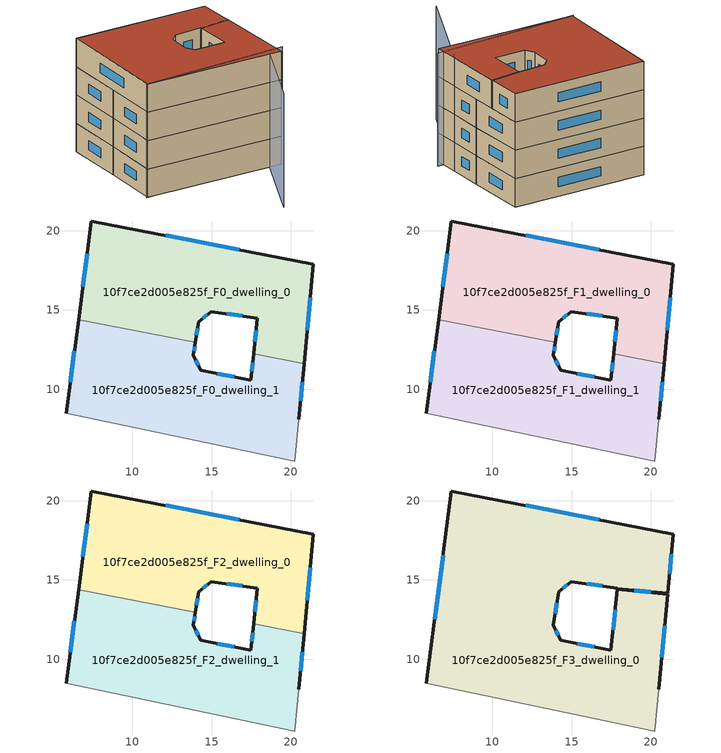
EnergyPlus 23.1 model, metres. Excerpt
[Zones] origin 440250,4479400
10f7ce2d005e825f_F0_dwelling_0
 floor ground (EU_floor_Construction): 21.41,17.88 20.84,11.61 17.66,12.23 17.89,14.49 15,14.9 14.19,14.27 13.98,12.95 6.61,14.39 7.43,20.61 z0
 wall outside (EU_wall_Construction): 13.98,12.95 14.19,14.27 15,14.9 17.89,14.49 17.66,12.23 / 20.84,11.61 21.41,17.88 7.43,20.61 6.61,14.39 z0:3
 wall to 10f7ce2d005e825f_F0_dwelling_1 (EU_wall_Construction): 17.66,12.23 20.84,11.61 / 6.61,14.39 13.98,12.95 z0:3
 window (EU_Window_Construction): 17.82,13.73 17.74,12.98 / 15.97,14.76 16.92,14.62 / 14.46,14.48 14.73,14.69 / 14.05,13.39 14.12,13.83 / 7.16,18.53 6.89,16.47 / 16.74,18.79 12.1,19.69 / 21.03,13.71 21.22,15.78 z1:2
10f7ce2d005e825f_F0_dwelling_1
 floor ground (EU_floor_Construction): 20.84,11.61 20.51,8.1 20.26,5.47 5.84,8.48 6.61,14.39 13.98,12.95 13.86,12.15 14.31,11.19 17.49,10.58 17.66,12.23 z0
 wall outside (EU_wall_Construction): 17.66,12.23 17.49,10.58 14.31,11.19 13.86,12.15 13.98,12.95 / 20.51,8.1 20.84,11.61 / 6.61,14.39 5.84,8.48 z0:3
 wall adiabatic (EU_wall_Construction): 5.84,8.48 20.26,5.47 20.51,8.1 z0:3
 window (EU_Window_Construction): 13.9,12.42 13.94,12.68 / 14.16,11.51 14.01,11.83 / 16.43,10.79 15.38,10.99 / 17.6,11.68 17.55,11.13 / 20.62,9.28 20.73,10.44 / 6.36,12.41 6.1,10.45 z1:2
10f7ce2d005e825f_F1_dwelling_0
 floor to 10f7ce2d005e825f_F0_dwelling_0 (EU_floor_Construction): 21.41,17.88 20.84,11.61 17.66,12.23 17.89,14.49 15,14.9 14.19,14.27 13.98,12.95 6.61,14.39 7.43,20.61 z3
 wall outside (EU_wall_Construction): 13.98,12.95 14.19,14.27 15,14.9 17.89,14.49 17.66,12.23 / 20.84,11.61 21.41,17.88 7.43,20.61 6.61,14.39 z3:6
 wall to 10f7ce2d005e825f_F1_dwelling_1 (EU_wall_Construction): 17.66,12.23 20.84,11.61 / 6.61,14.39 13.98,12.95 z3:6
 window (EU_Window_Construction): 17.82,13.73 17.74,12.98 / 15.97,14.76 16.92,14.62 / 14.46,14.48 14.73,14.69 / 14.05,13.39 14.12,13.83 / 7.16,18.53 6.89,16.47 / 16.74,18.79 12.1,19.69 / 21.03,13.71 21.22,15.78 z4:5
10f7ce2d005e825f_F1_dwelling_1
 floor to 10f7ce2d005e825f_F0_dwelling_1 (EU_floor_Construction): 20.84,11.61 20.51,8.1 20.25,5.47 5.84,8.48 6.61,14.39 13.98,12.95 13.86,12.15 14.31,11.19 17.49,10.58 17.66,12.23 z3
 wall outside (EU_wall_Construction): 17.66,12.23 17.49,10.58 14.31,11.19 13.86,12.15 13.98,12.95 / 20.51,8.1 20.84,11.61 / 6.61,14.39 5.84,8.48 z3:6
 wall adiabatic (EU_wall_Construction): 5.84,8.48 20.26,5.47 20.51,8.1 z3:6
 window (EU_Window_Construction): 13.9,12.42 13.94,12.68 / 14.16,11.51 14.01,11.83 / 16.43,10.79 15.38,10.99 / 17.6,11.68 17.55,11.13 / 20.62,9.28 20.73,10.44 / 6.36,12.41 6.1,10.45 z4:5
10f7ce2d005e825f_F2_dwelling_0
 floor to 10f7ce2d005e825f_F1_dwelling_0 (EU_floor_Construction): 21.41,17.88 20.84,11.61 17.66,12.23 17.89,14.49 15,14.9 14.19,14.27 13.98,12.95 6.61,14.39 7.43,20.61 z6
 wall outside (EU_wall_Construction): 13.98,12.95 14.19,14.27 15,14.9 17.89,14.49 17.66,12.23 / 20.84,11.61 21.41,17.88 7.43,20.61 6.61,14.39 z6:9
 wall to 10f7ce2d005e825f_F2_dwelling_1 (EU_wall_Construction): 17.66,12.23 20.84,11.61 / 6.61,14.39 13.98,12.95 z6:9
 window (EU_Window_Construction): 17.82,13.73 17.74,12.98 / 15.97,14.76 16.92,14.62 / 14.46,14.48 14.73,14.69 / 14.05,13.39 14.12,13.83 / 7.16,18.53 6.89,16.47 / 16.74,18.79 12.1,19.69 / 21.03,13.71 21.22,15.78 z7:8
 roof outside (EU_roof_Construction): 21.07,14.11 21.07,14.16 17.89,14.45 17.89,14.49 17.88,14.4 z9
10f7ce2d005e825f_F2_dwelling_1
 floor to 10f7ce2d005e825f_F1_dwelling_1 (EU_floor_Construction): 20.84,11.61 20.51,8.1 20.25,5.47 5.84,8.48 6.61,14.39 13.98,12.95 13.86,12.15 14.31,11.19 17.49,10.58 17.66,12.23 z6
 wall outside (EU_wall_Construction): 17.66,12.23 17.49,10.58 14.31,11.19 13.86,12.15 13.98,12.95 / 20.51,8.1 20.84,11.61 / 6.61,14.39 5.84,8.48 z6:9
 wall adiabatic (EU_wall_Construction): 5.84,8.48 20.26,5.47 20.51,8.1 z6:9
 window (EU_Window_Construction): 13.9,12.42 13.94,12.68 / 14.16,11.51 14.01,11.83 / 16.43,10.79 15.38,10.99 / 17.6,11.68 17.55,11.13 / 20.62,9.28 20.73,10.44 / 6.36,12.41 6.1,10.45 z7:8
10f7ce2d005e825f_F3_dwelling_0
 floor to 10f7ce2d005e825f_F2_dwelling_0 (EU_floor_Construction): 21.41,17.88 21.07,14.16 17.89,14.45 17.89,14.49 15,14.9 14.19,14.27 13.98,12.95 6.61,14.39 7.43,20.61 z9; 21.07,14.11 20.84,11.61 17.66,12.23 17.88,14.4 z9
 floor to 10f7ce2d005e825f_F2_dwelling_1 (EU_floor_Construction): 20.84,11.61 20.51,8.1 20.25,5.47 5.84,8.48 6.61,14.39 13.98,12.95 13.86,12.15 14.31,11.19 17.49,10.58 17.66,12.23 z9
 wall outside (EU_wall_Construction): 21.07,14.16 21.41,17.88 7.43,20.61 5.84,8.48 / 21.07,14.16 17.89,14.45 / 20.51,8.1 21.07,14.11 17.88,14.4 17.49,10.58 14.31,11.19 13.86,12.15 14.19,14.27 15,14.9 17.89,14.49 17.89,14.45 z9:12
 wall adiabatic (EU_wall_Construction): 5.84,8.48 20.26,5.47 20.51,8.1 z9:12
 window (EU_Window_Construction): 6.9,16.55 6.37,12.53 / 16.74,18.79 12.1,19.69 / 21.19,15.4 21.3,16.63 / 20.01,14.26 18.95,14.35 / 15.97,14.76 16.92,14.62 / 14.46,14.48 14.73,14.69 / 13.97,12.86 14.08,13.56 / 14.16,11.51 14.01,11.83 / 16.43,10.79 15.38,10.99 / 17.75,13.13 17.62,11.86 / 20,14.21 18.95,14.3 / 20.7,10.11 20.88,12.1 z10:11
 roof outside (EU_roof_Construction): 20.26,5.47 20.51,8.1 21.07,14.11 17.88,14.4 17.49,10.58 14.31,11.19 13.86,12.15 14.19,14.27 15,14.9 17.89,14.49 17.89,14.45 21.07,14.16 21.41,17.88 7.43,20.61 5.84,8.48 z12
shading: 14.16,-1.74 20.51,8.1 / 5.74,8.5 20.97,6.2 z0:12
[Building]
EU S2 Campaign: North Axis=0; Terrain=City; Solar Distribution=FullExterior
[Site:Location]
Madrid: Latitude=40.5; Longitude=-3.5; Time Zone=1; Elevation=609
[SizingPeriod:WeatherFileDays]
AnnualSizingPeriod: Begin Month=1; Begin Day of Month=1; End Month=12; End Day of Month=31; Day of Week for Start Day=Monday; Use Weather File Daylight Saving Period=No; Use Weather File Rain and Snow Indicators=No
[MATERIAL]
EU_InternalMass_Material: Roughness=MediumRough; Thickness=0.1; Conductivity=1; Density=1800; Specific Heat=900; Thermal Absorptance=0.9; Solar Absorptance=0.7; Visible Absorptance=0.7
[MATERIAL:NOMASS] Roughness=MediumRough; Thermal Absorptance=0.9; Solar Absorptance=0.7; Visible Absorptance=0.7
Name | Thermal Resistance
EU_wall_NoMass | 0.459673
EU_roof_NoMass | 0.495815
EU_floor_NoMass | 0.788942
[WINDOWMATERIAL:SIMPLEGLAZINGSYSTEM]
EU_Window_SimpleGlazing: UFactor=4.26103; Solar Heat Gain Coefficient=0.85; Visible Transmittance=0.85
[CONSTRUCTION]
EU_wall_Construction: EU_wall_NoMass
EU_roof_Construction: EU_roof_NoMass
EU_floor_Construction: EU_floor_NoMass
EU_InternalMass_Construction: EU_InternalMass_Material
EU_Window_Construction: EU_Window_SimpleGlazing
[ZONE] Type=1; Multiplier=1; Ceiling Height=autocalculate; Floor Area=autocalculate; Part of Total Floor Area=Yes
Name | Volume
10f7ce2d005e825f_F0_dwelling_0; 10f7ce2d005e825f_F1_dwelling_0; 10f7ce2d005e825f_F2_dwelling_0 | 246.662
10f7ce2d005e825f_F3_dwelling_0 | 492.844
10f7ce2d005e825f_F0_dwelling_1; 10f7ce2d005e825f_F1_dwelling_1; 10f7ce2d005e825f_F2_dwelling_1 | 246.671
[INTERNALMASS] Construction=EU_InternalMass_Construction
Name | Zone or ZoneList | Surface Area
10f7ce2d005e825f_F0_dwelling_0_EU_InternalMass | 10f7ce2d005e825f_F0_dwelling_0 | 82.2205
10f7ce2d005e825f_F0_dwelling_1_EU_InternalMass | 10f7ce2d005e825f_F0_dwelling_1 | 82.2238
10f7ce2d005e825f_F1_dwelling_0_EU_InternalMass | 10f7ce2d005e825f_F1_dwelling_0 | 82.2205
10f7ce2d005e825f_F1_dwelling_1_EU_InternalMass | 10f7ce2d005e825f_F1_dwelling_1 | 82.2238
10f7ce2d005e825f_F2_dwelling_0_EU_InternalMass | 10f7ce2d005e825f_F2_dwelling_0 | 82.2205
10f7ce2d005e825f_F2_dwelling_1_EU_InternalMass | 10f7ce2d005e825f_F2_dwelling_1 | 82.2238
10f7ce2d005e825f_F3_dwelling_0_EU_InternalMass | 10f7ce2d005e825f_F3_dwelling_0 | 164.285
[OTHEREQUIPMENT] Fuel Type=Electricity; Design Level Calculation Method=Watts/Area; Power per Zone Floor Area=1; Fraction Latent=0; Fraction Radiant=0; Fraction Lost=0; Carbon Dioxide Generation Rate=0; EndUse Subcategory=EU_Step8_InternalGains
Name | Zone or ZoneList or Space or SpaceList | Schedule
EU_Step8_InternalGain_10f7ce2d005e825f_F0_dwelling_0_f000 | 10f7ce2d005e825f_F0_dwelling_0 | EU_Step8_GainSchedule_10f7ce2d005e825f_F0_dwelling_0_f000
EU_Step8_InternalGain_10f7ce2d005e825f_F0_dwelling_1_f000 | 10f7ce2d005e825f_F0_dwelling_1 | EU_Step8_GainSchedule_10f7ce2d005e825f_F0_dwelling_1_f000
EU_Step8_InternalGain_10f7ce2d005e825f_F1_dwelling_0_f000 | 10f7ce2d005e825f_F1_dwelling_0 | EU_Step8_GainSchedule_10f7ce2d005e825f_F1_dwelling_0_f000
EU_Step8_InternalGain_10f7ce2d005e825f_F1_dwelling_1_f000 | 10f7ce2d005e825f_F1_dwelling_1 | EU_Step8_GainSchedule_10f7ce2d005e825f_F1_dwelling_1_f000
EU_Step8_InternalGain_10f7ce2d005e825f_F2_dwelling_0_f000 | 10f7ce2d005e825f_F2_dwelling_0 | EU_Step8_GainSchedule_10f7ce2d005e825f_F2_dwelling_0_f000
EU_Step8_InternalGain_10f7ce2d005e825f_F2_dwelling_1_f000 | 10f7ce2d005e825f_F2_dwelling_1 | EU_Step8_GainSchedule_10f7ce2d005e825f_F2_dwelling_1_f000
EU_Step8_InternalGain_10f7ce2d005e825f_F3_dwelling_0_f000 | 10f7ce2d005e825f_F3_dwelling_0 | EU_Step8_GainSchedule_10f7ce2d005e825f_F3_dwelling_0_f000
[ZONEVENTILATION:DESIGNFLOWRATE] Schedule=EU_AlwaysOn; Design Flow Rate Calculation Method=AirChanges/Hour; Air Changes per Hour=0.719161; Ventilation Type=Natural; Fan Pressure Rise=0; Fan Total Efficiency=1; Constant Term Coefficient=1; Temperature Term Coefficient=0; Velocity Term Coefficient=0; Velocity Squared Term Coefficient=0; Minimum Indoor Temperature=-100; Maximum Indoor Temperature=100; Delta Temperature=-100; Minimum Outdoor Temperature=-100; Maximum Outdoor Temperature=100; Maximum Wind Speed=40
Name | Zone or ZoneList or Space or SpaceList
EU_ConstantAir_10f7ce2d005e825f_F0_dwelling_0 | 10f7ce2d005e825f_F0_dwelling_0
EU_ConstantAir_10f7ce2d005e825f_F0_dwelling_1 | 10f7ce2d005e825f_F0_dwelling_1
EU_ConstantAir_10f7ce2d005e825f_F1_dwelling_0 | 10f7ce2d005e825f_F1_dwelling_0
EU_ConstantAir_10f7ce2d005e825f_F1_dwelling_1 | 10f7ce2d005e825f_F1_dwelling_1
EU_ConstantAir_10f7ce2d005e825f_F2_dwelling_0 | 10f7ce2d005e825f_F2_dwelling_0
EU_ConstantAir_10f7ce2d005e825f_F2_dwelling_1 | 10f7ce2d005e825f_F2_dwelling_1
EU_ConstantAir_10f7ce2d005e825f_F3_dwelling_0 | 10f7ce2d005e825f_F3_dwelling_0
[HVACTEMPLATE:THERMOSTAT] Constant Heating Setpoint=20; Constant Cooling Setpoint=50
EU_HeatOnly_10f7ce2d005e825f_F0_dwelling_0; EU_HeatOnly_10f7ce2d005e825f_F0_dwelling_1; EU_HeatOnly_10f7ce2d005e825f_F1_dwelling_0; EU_HeatOnly_10f7ce2d005e825f_F1_dwelling_1; EU_HeatOnly_10f7ce2d005e825f_F2_dwelling_0; EU_HeatOnly_10f7ce2d005e825f_F2_dwelling_1; EU_HeatOnly_10f7ce2d005e825f_F3_dwelling_0
[HVACTEMPLATE:ZONE:IDEALLOADSAIRSYSTEM] System Availability Schedule=EU_AlwaysOn; Maximum Heating Supply Air Temperature=50; Minimum Cooling Supply Air Temperature=13; Maximum Heating Supply Air Humidity Ratio=0.0156; Minimum Cooling Supply Air Humidity Ratio=0.0077; Heating Limit=NoLimit; Cooling Limit=NoLimit; Heating Availability Schedule=EU_AlwaysOn; Cooling Availability Schedule=EU_CoolingOff; Dehumidification Control Type=ConstantSensibleHeatRatio; Cooling Sensible Heat Ratio=0.7; Dehumidification Setpoint=60; Humidification Control Type=None; Humidification Setpoint=30; Outdoor Air Method=None; Outdoor Air Flow Rate per Person=0.00944; Outdoor Air Flow Rate per Zone Floor Area=0; Outdoor Air Flow Rate per Zone=0; Demand Controlled Ventilation Type=None; Outdoor Air Economizer Type=NoEconomizer; Heat Recovery Type=None; Sensible Heat Recovery Effectiveness=0.7; Latent Heat Recovery Effectiveness=0.65
Name | Template Thermostat
10f7ce2d005e825f_F0_dwelling_0 | EU_HeatOnly_10f7ce2d005e825f_F0_dwelling_0
10f7ce2d005e825f_F0_dwelling_1 | EU_HeatOnly_10f7ce2d005e825f_F0_dwelling_1
10f7ce2d005e825f_F1_dwelling_0 | EU_HeatOnly_10f7ce2d005e825f_F1_dwelling_0
10f7ce2d005e825f_F1_dwelling_1 | EU_HeatOnly_10f7ce2d005e825f_F1_dwelling_1
10f7ce2d005e825f_F2_dwelling_0 | EU_HeatOnly_10f7ce2d005e825f_F2_dwelling_0
10f7ce2d005e825f_F2_dwelling_1 | EU_HeatOnly_10f7ce2d005e825f_F2_dwelling_1
10f7ce2d005e825f_F3_dwelling_0 | EU_HeatOnly_10f7ce2d005e825f_F3_dwelling_0
[SIZING:ZONE] Zone Cooling Design Supply Air Temperature Input Method=SupplyAirTemperature; Zone Cooling Design Supply Air Temperature=13; Zone Heating Design Supply Air Temperature Input Method=SupplyAirTemperature; Zone Heating Design Supply Air Temperature=50; Zone Cooling Design Supply Air Humidity Ratio=0.008; Zone Heating Design Supply Air Humidity Ratio=0.008; Cooling Design Air Flow Method=DesignDay; Cooling Design Air Flow Rate=0; Cooling Minimum Air Flow per Zone Floor Area=0.000762; Cooling Minimum Air Flow=0; Cooling Minimum Air Flow Fraction=0.2; Heating Design Air Flow Method=DesignDay; Heating Design Air Flow Rate=0; Heating Maximum Air Flow per Zone Floor Area=0.002032; Heating Maximum Air Flow=0.141576; Heating Maximum Air Flow Fraction=0.3; Account for Dedicated Outdoor Air System=No; Dedicated Outdoor Air System Control Strategy=NeutralSupplyAir; Dedicated Outdoor Air Low Setpoint Temperature for Design=autosize; Dedicated Outdoor Air High Setpoint Temperature for Design=autosize; Zone Load Sizing Method=Sensible Load Only No Latent Load; Zone Latent Cooling Design Supply Air Humidity Ratio Input Method=HumidityRatioDifference; Zone Cooling Design Supply Air Humidity Ratio Difference=0.005; Zone Latent Heating Design Supply Air Humidity Ratio Input Method=HumidityRatioDifference; Zone Humidification Design Supply Air Humidity Ratio Difference=0.005
10f7ce2d005e825f_F0_dwelling_0; 10f7ce2d005e825f_F0_dwelling_1; 10f7ce2d005e825f_F1_dwelling_0; 10f7ce2d005e825f_F1_dwelling_1; 10f7ce2d005e825f_F2_dwelling_0; 10f7ce2d005e825f_F2_dwelling_1; 10f7ce2d005e825f_F3_dwelling_0
[SCHEDULE:CONSTANT]
Name | Hourly Value
EU_AlwaysOn | 1
EU_CoolingOff | 0
[SCHEDULE:FILE] Column Number=1; Rows to Skip at Top=0; Number of Hours of Data=8760; Column Separator=Comma; Interpolate to Timestep=No; Minutes per Item=60; Adjust Schedule for Daylight Savings=Yes
Name | File
EU_Step8_GainSchedule_10f7ce2d005e825f_F0_dwelling_0_f000 | ../../schedules/10f7ce2d005e825f/10f7ce2d005e825f_F0_dwelling_0_f000_gain.csv
EU_Step8_GainSchedule_10f7ce2d005e825f_F0_dwelling_1_f000 | ../../schedules/10f7ce2d005e825f/10f7ce2d005e825f_F0_dwelling_1_f000_gain.csv
EU_Step8_GainSchedule_10f7ce2d005e825f_F1_dwelling_0_f000 | ../../schedules/10f7ce2d005e825f/10f7ce2d005e825f_F1_dwelling_0_f000_gain.csv
EU_Step8_GainSchedule_10f7ce2d005e825f_F1_dwelling_1_f000 | ../../schedules/10f7ce2d005e825f/10f7ce2d005e825f_F1_dwelling_1_f000_gain.csv
EU_Step8_GainSchedule_10f7ce2d005e825f_F2_dwelling_0_f000 | ../../schedules/10f7ce2d005e825f/10f7ce2d005e825f_F2_dwelling_0_f000_gain.csv
EU_Step8_GainSchedule_10f7ce2d005e825f_F2_dwelling_1_f000 | ../../schedules/10f7ce2d005e825f/10f7ce2d005e825f_F2_dwelling_1_f000_gain.csv
EU_Step8_GainSchedule_10f7ce2d005e825f_F3_dwelling_0_f000 | ../../schedules/10f7ce2d005e825f/10f7ce2d005e825f_F3_dwelling_0_f000_gain.csv
